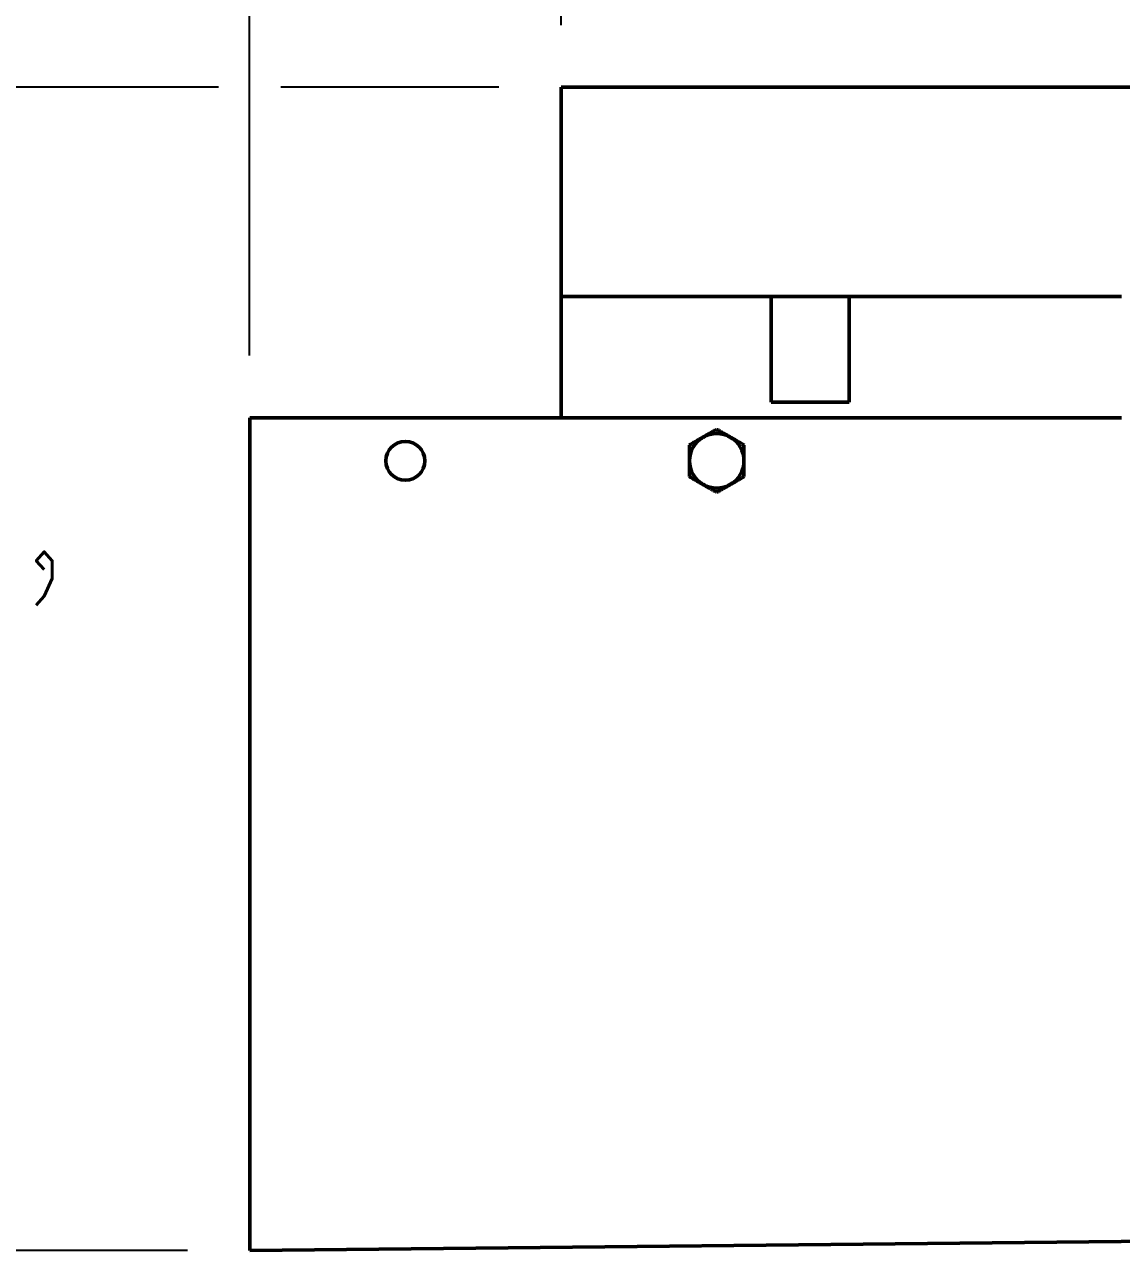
# Model space of a CAD drawing. Header units: inches. Extents: x 31 to 195, y 77 to 126.
# Drawn here: x 67.63 to 76.43, y 84.1 to 93.94 of the extents above; entities that cross this region are included whole.
import ezdxf

# ---------------------------------------------------------------- set-up
doc = ezdxf.new("R2010")
doc.units = ezdxf.units.IN
doc.header["$LTSCALE"] = 8
doc.header["$MEASUREMENT"] = 0
doc.layers.add('Visible (ANSI)', color=7, linetype='Continuous', lineweight=50)
doc.styles.get("Standard").update_dxf_attribs({"font": 'romans.shx'})
doc.dimstyles.get("Standard").update_dxf_attribs({"dimtxt": 1.5, "dimasz": 0.75, "dimexe": 0.5, "dimexo": 0.5, "dimgap": 0.5, "dimtad": 0, "dimtih": 1, "dimtoh": 1, "dimdec": 5, "dimzin": 0, "dimdsep": 46, "dimlunit": 5, "dimtxsty": 'Standard', "dimcen": 0, "dimclrd": 256, "dimclre": 256, "dimclrt": 256, "dimadec": 0, "dimazin": 0, "dimtfac": 0.75, "dimtdec": 5, "dimtofl": 0, "dimtmove": 0, "dimatfit": 3, "dimfxl": 0, "dimtolj": 1, "dimtzin": 0, "dimlwd": -1, "dimlwe": -1, "dimarcsym": 0})

# ---------------------------------------------------------------- blocks, each defined once
blk = doc.blocks.new('*D6')
for p, q in [((69.1831, 93.438), (66.2869, 93.438)), ((71.4331, 93.438), (69.6831, 93.438)), ((66.7869, 92.688), (66.7869, 90.3502)), ((66.7869, 84.8459), (66.7869, 87.5645)), ((68.9331, 84.0959), (66.2869, 84.0959))]:
    blk.add_line(p, q)
for points in [[(66.6619, 92.688), (66.9119, 92.688), (66.7869, 93.438)], [(66.6619, 84.8459), (66.9119, 84.8459), (66.7869, 84.0959)]]:
    blk.add_solid(points)
at = {"layer": 'Defpoints', "color": 0}
for p in [(66.7869, 93.438), (71.9331, 93.438), (69.4331, 84.0959)]:
    blk.add_point(p, dxfattribs=at)
at = {"insert": (66.7869, 88.9574), "char_height": 1.5, "attachment_point": 5}
blk.add_mtext("\\A1;'B'", dxfattribs=at)
blk = doc.blocks.new('*D8')
for p, q in [((71.9331, 93.938), (71.9331, 97.232)), ((191.9331, 93.938), (191.9331, 97.232)), ((72.6831, 96.732), (123.7091, 96.732)), ((191.1831, 96.732), (137.4234, 96.732))]:
    blk.add_line(p, q)
for points in [[(72.6831, 96.857), (72.6831, 96.607), (71.9331, 96.732)], [(191.1831, 96.857), (191.1831, 96.607), (191.9331, 96.732)]]:
    blk.add_solid(points)
at = {"layer": 'Defpoints', "color": 0}
for p in [(191.9331, 96.732), (71.9331, 93.438), (191.9331, 93.438)]:
    blk.add_point(p, dxfattribs=at)
at = {"insert": (130.5662, 96.732), "char_height": 1.5, "attachment_point": 5}
blk.add_mtext('\\A1;120 [3048]', dxfattribs=at)
blk = doc.blocks.new('*D9')
for p, q in [((69.4331, 91.283), (69.4331, 102.0518)), ((191.9331, 93.938), (191.9331, 102.0518)), ((70.1831, 101.5518), (122.0726, 101.5518)), ((191.1831, 101.5518), (136.6976, 101.5518))]:
    blk.add_line(p, q)
for points in [[(70.1831, 101.6768), (70.1831, 101.4268), (69.4331, 101.5518)], [(191.1831, 101.6768), (191.1831, 101.4268), (191.9331, 101.5518)]]:
    blk.add_solid(points)
at = {"layer": 'Defpoints', "color": 0}
for p in [(191.9331, 101.5518), (191.9331, 93.438), (69.4331, 90.783)]:
    blk.add_point(p, dxfattribs=at)
at = {"insert": (129.3851, 101.5518), "char_height": 1.5, "attachment_point": 5}
blk.add_mtext('\\A1;122{\\H0.750000x;\\S1/2;} [3111]', dxfattribs=at)

msp = doc.modelspace()

# ---------------------------------------------------------------- linework, layer by layer
at = {"layer": 'Visible (ANSI)'}
for p, q in [((71.933108, 93.437955), (191.933108, 93.437955)), ((71.933108, 92.101955), (71.933108, 93.437955)), ((71.933108, 92.101955), (71.933108, 91.758955)), ((71.933108, 91.594955), (71.933108, 91.758955)), ((71.933108, 91.758955), (76.433108, 91.758955)), ((73.620608, 91.758955), (73.620608, 90.908955)), ((74.245608, 91.758955), (74.245608, 90.908955)), ((71.933108, 90.782955), (71.933108, 91.594955)), ((74.245608, 90.908955), (73.620608, 90.908955)), ((69.433118, 90.782955), (69.433118, 88.361528)), ((76.433108, 90.782955), (69.433118, 90.782955)), ((69.433118, 88.088912), (69.433118, 88.361528)), ((69.433118, 88.088912), (69.433118, 85.297207)), ((69.433118, 84.095903), (69.433118, 85.297207)), ((147.683733, 84.911013), (69.433118, 84.095903))]:
    msp.add_line(p, q, dxfattribs=at)
msp.add_circle((70.683108, 90.437955), 0.15625, dxfattribs=at)
for start, end in [(120, 180), (60, 120), (0, 60), (180, 240), (300, 0), (240, 300)]:
    msp.add_arc((73.183108, 90.437955), 0.21875, start, end, dxfattribs=at)
for points in [[(73.073733, 90.627398), (73.124494, 90.656705), (73.183108, 90.690545)], [(73.183108, 90.690545), (73.241721, 90.656705), (73.292483, 90.627398)], [(72.964358, 90.56425), (73.022971, 90.598091), (73.073733, 90.627398)], [(73.292483, 90.627398), (73.343244, 90.598091), (73.401858, 90.56425)], [(72.964358, 90.437955), (72.964358, 90.496568), (72.964358, 90.56425)], [(73.401858, 90.56425), (73.401858, 90.496568), (73.401858, 90.437955)], [(72.964358, 90.311659), (72.964358, 90.379341), (72.964358, 90.437955)], [(73.401858, 90.437955), (73.401858, 90.379341), (73.401858, 90.311659)], [(73.073733, 90.248512), (73.022971, 90.277818), (72.964358, 90.311659)], [(73.401858, 90.311659), (73.343244, 90.277818), (73.292483, 90.248512)], [(73.183108, 90.185364), (73.124494, 90.219205), (73.073733, 90.248512)], [(73.292483, 90.248512), (73.241721, 90.219205), (73.183108, 90.185364)]]:
    msp.add_rational_spline(points, [1, 1.0379548493, 1], degree=2, dxfattribs=at)

# ---------------------------------------------------------------- dimensions: what is measured, and where the dimension line sits
for base, p1, picture, middle in [((191.933108, 101.551773), (69.433118, 90.782955), '*D9', (129.385087, 101.551773)), ((191.933108, 96.732035), (71.933108, 93.437955), '*D8', (130.566241, 96.732035))]:
    dim = msp.add_linear_dim(base=base, p1=p1, p2=(191.933108, 93.437955), dimstyle='Standard')
    dim.commit()
    dim.dimension.update_dxf_attribs({"geometry": picture, "text_midpoint": middle, "dimtype": 160})
dim = msp.add_linear_dim(base=(66.786856, 93.437955), p1=(69.433118, 84.095903), p2=(71.933108, 93.437955), angle=90, text="'B'", dimstyle='Standard')
dim.commit()
dim.dimension.update_dxf_attribs({"geometry": '*D6', "text_midpoint": (66.786856, 88.957378), "dimtype": 160})

doc.saveas('drawing.dxf')
